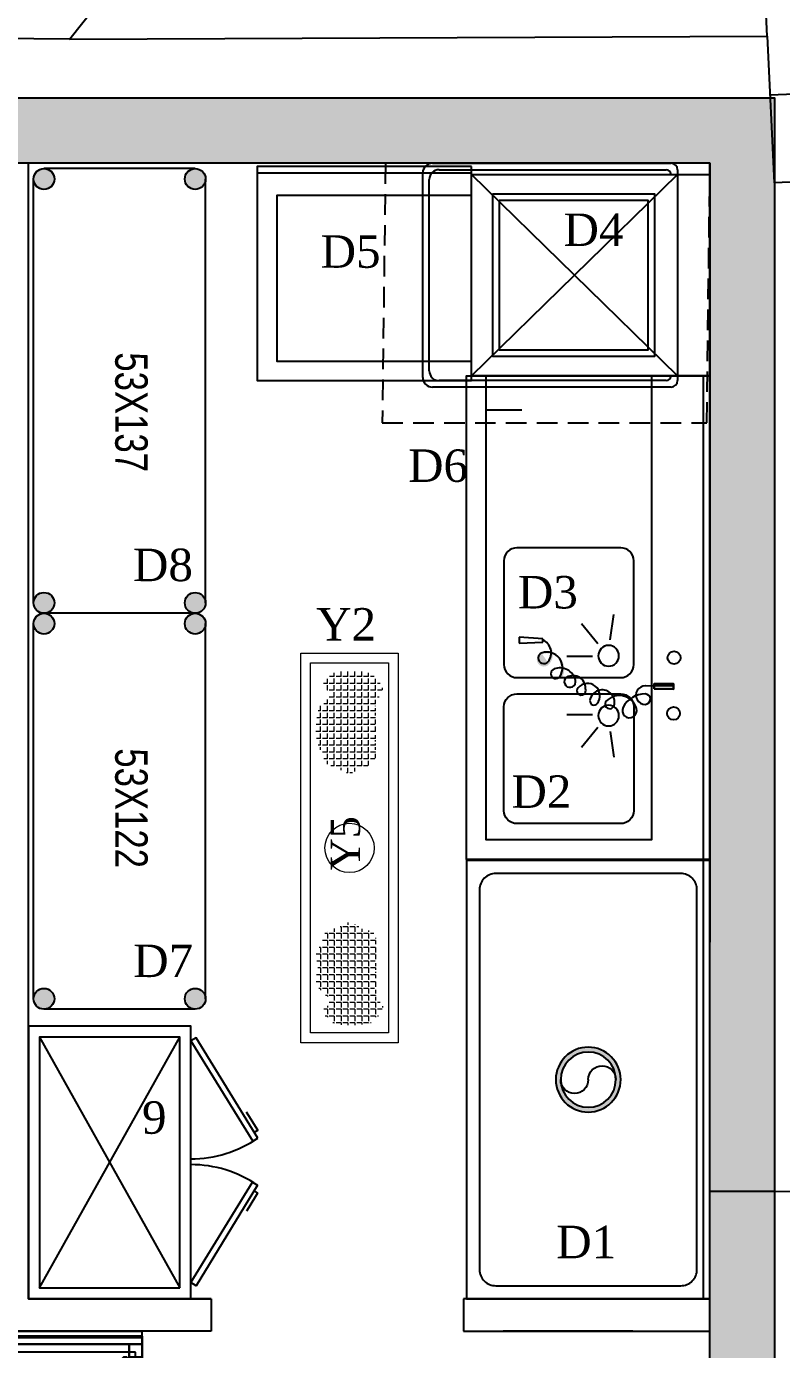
# Model space of a CAD drawing. Header units: millimetres. Extents: x 527230 to 534999, y 4569494 to 4575436.
# Drawn here: x 530650.5 to 530883.1, y 4572940.5 to 4573348.2 of the extents above; entities that cross this region are included whole.
import ezdxf
from ezdxf.lldxf.tags import DXFTag

# ---------------------------------------------------------------- set-up
doc = ezdxf.new("R2010")
doc.units = ezdxf.units.MM
doc.linetypes.add('HIDDEN', pattern=[9.525, 6.35, -3.175])
doc.layers.get('0').update_dxf_attribs({"lineweight": 0})
doc.layers.add('GRC-Ekipman', color=4, linetype='Continuous', lineweight=25)
doc.layers.add('GRC-yer ızgarası', color=40, linetype='Continuous', lineweight=15)
for name, color, linetype in [('HM-A-DuvarGazbeton', 132, 'Continuous'), ('HM-A-Merdiven', 55, 'Continuous'), ('HM-S-Betonarme', 3, 'Continuous'), ('HM-X-Pafta', 7, 'Continuous'), ('HM-X-TaramaBetonarme', 8, 'Continuous'), ('Kıtc-002 Çizgi', 7, 'Continuous'), ('Kıtc-006 Yazı 001', 1, 'Continuous'), ('Kıtc-040 Davlumbaz', 4, 'Continuous')]:
    doc.layers.add(name, color=color, linetype=linetype)
doc.styles.get("Standard").update_dxf_attribs({"font": 'times.ttf'})
doc.styles.add('style1', font='turkce.shx', dxfattribs={"height": 100})
tags = doc.linetypes.add('DASHED', pattern=[0.75, 0.5, -0.25]).pattern_tags.tags
tags[6:7] = [DXFTag(74, 4), DXFTag(75, 0), DXFTag(340, '0'), DXFTag(46, 1.0), DXFTag(50, 0.0), DXFTag(44, 0.0), DXFTag(45, 0.0)]
tags[4:5] = [DXFTag(74, 4), DXFTag(75, 0), DXFTag(340, '0'), DXFTag(46, 1.0), DXFTag(50, 0.0), DXFTag(44, 0.0), DXFTag(45, 0.0)]

# ---------------------------------------------------------------- blocks, each defined once
blk = doc.blocks.new('A$C7ED97EAE')
at = {"layer": 'Kıtc-002 Çizgi'}
for p, q in [((3.5, 88.5), (65.5, 88.5)), ((3.5, 15), (3.5, 88.5)), ((65.5, 88.5), (65.5, 15)), ((2, 78.5), (3.5, 78.5)), ((3.5, 78.5), (65.5, 78.5)), ((65.5, 78.5), (67, 78.5)), ((0, 3), (0, 76.5)), ((2, 5), (2, 75)), ((3.5, 76.5), (3.5, 76.5)), ((65.5, 76.5), (65.5, 76.5)), ((67, 75), (67, 5)), ((69, 76.5), (69, 3)), ((65.5, 15), (3.5, 15)), ((67, 15), (65.5, 15)), ((66, 0), (3, 0)), ((64, 2), (5, 2))]:
    blk.add_line(p, q, dxfattribs=at)
at = {"layer": 'Kıtc-002 Çizgi', "linetype": 'DASHED'}
for p, q in [((65.5, 78.5), (3.5, 15)), ((65.5, 15), (3.5, 78.5))]:
    blk.add_line(p, q, dxfattribs=at)
for points in [[(9.5, 21.5), (59.5, 21.5), (59.5, 71.5), (9.5, 71.5)], [(11.5, 23.5), (57.5, 23.5), (57.5, 69.5), (11.5, 69.5)]]:
    blk.add_lwpolyline(points, close=True, dxfattribs=at)
at = {"layer": 'Kıtc-002 Çizgi'}
for centre, radius, start, end in [((2, 76.5), 2, 90, 180), ((67, 76.5), 2, 0, 90), ((3.5, 75), 1.5, 90, 180), ((65.5, 75), 1.5, 0, 90), ((5, 5), 3, 180, 270), ((64, 5), 3, 270, 0), ((3, 3), 3, 180, 270), ((66, 3), 3, 270, 0)]:
    blk.add_arc(centre, radius, start, end, dxfattribs=at)
blk = doc.blocks.new('121214')
at = {"layer": 'Kıtc-002 Çizgi'}
for points in [[(525210, 4573198.48), (525276, 4573198.48), (525276, 4573196.48), (525210, 4573196.48)], [(525210, 4573198.48), (525276, 4573198.48), (525276, 4573132.48), (525210, 4573132.48)], [(525210, 4573189.48), (525270, 4573189.48), (525270, 4573138.48), (525210, 4573138.48)]]:
    blk.add_lwpolyline(points, close=True, dxfattribs=at)
blk = doc.blocks.new('A$C7BE05278')
at = {"layer": 'Kıtc-002 Çizgi'}
blk.add_hatch(color=256, dxfattribs=at).paths.add_polyline_path([(15.9, 41.65), (14.34, 41.67), (14.4, 47.58), (15.96, 47.57)], flags=0)
h = blk.add_hatch(color=256, dxfattribs=at)
h.paths.add_polyline_path([(4.65, 9.9, -0.025454), (4.81, 10.42, 0.278063), (0.77, 7.52), (1.23, 7.32, -0.265675)])
h.paths.add_polyline_path([(5.35, 10.43, 0.028094), (4.81, 10.42, 0.025454), (4.65, 9.9, -0.030609), (5.18, 9.93, -0.027259)])
h.paths.add_polyline_path([(5.35, 10.43, 0.027259), (5.18, 9.93, -0.171751), (7.9, 8.98), (7.9, 8.98), (5.22, 7.15, -0.147228), (5.18, 9.93, 0.030609), (4.65, 9.9, 0.138731), (4.75, 7, 1.347306), (8.21, 9.37, 0.162476)])
h.paths.add_polyline_path([(12.46, 12.66), (12.73, 13.08, 0.483116), (4.81, 10.42, -0.028094), (5.35, 10.43, -0.470681)])
for p, q in [((14.4, 47.58), (14.34, 41.67)), ((14.4, 47.58), (14.34, 41.67)), ((15.96, 47.57), (14.4, 47.58)), ((15.96, 47.57), (14.4, 47.58)), ((15.05, 47.56), (14.97, 38.92)), ((15.9, 41.65), (15.96, 47.57)), ((15.9, 41.65), (15.96, 47.57)), ((14.34, 41.67), (15.9, 41.65)), ((14.34, 41.67), (15.9, 41.65)), ((0.47, 7.33), (0, 0.02)), ((0.47, 7.33), (0, 0.02)), ((1.54, 7.31), (0.47, 7.33)), ((1.54, 7.31), (0.47, 7.33)), ((1.86, 0), (1.54, 7.31)), ((1.86, 0), (1.54, 7.31)), ((0, 0.02), (1.86, 0))]:
    blk.add_line(p, q, dxfattribs=at)
blk.add_lwpolyline([(15.9, 41.65), (14.34, 41.67), (14.4, 47.58), (15.96, 47.57)], close=True, dxfattribs=at)
for centre in [(6.31, 47.78), (23.47, 47.61)]:
    blk.add_circle(centre, 1.99, dxfattribs=at)
for centre, radius, start, end in [((17.83, 38.9), 2.86, 179.43, 359.43), ((19.09, 38.88), 1.6, 359.43, 179.43), ((25.13, 38.82), 7.64, 179.43, 242.0346), ((23.49, 30.88), 5.53, 105.7663, 225.7833), ((22.59, 34.05), 2.23, 242.0346, 105.7663), ((20, 25.62), 3.8, 74.9498, 261.6763), ((20.62, 27.93), 1.41, 225.7833, 74.9498), ((18.07, 21.08), 3.83, 52.4089, 229.1112), ((15.59, 16.68), 3.77, 86.0156, 220.6772), ((16.45, 19.21), 1.37, 229.1112, 116.3243), ((19.64, 23.11), 1.26, 261.6763, 52.4089), ((14.42, 12.56), 4.98, 103.1199, 200.7743), ((13.69, 15.69), 1.76, 236.8088, 103.1199), ((9.42, 8.58), 4.83, 57.0103, 197.5795), ((11.21, 11.34), 1.54, 200.7743, 57.0103), ((4.79, 5.59), 4.31, 51.245, 156.7533), ((6.43, 7.63), 1.7, 197.5795, 51.245)]:
    blk.add_arc(centre, radius, start, end, dxfattribs=at)
blk = doc.blocks.new('ER4')
at = {"layer": 'Kıtc-002 Çizgi'}
for p, q in [((527142.75, 4573164.22), (527141.63, 4573172.03)), ((527146.56, 4573162.99), (527151.56, 4573169.09)), ((527148.22, 4573159.08), (527156.11, 4573159.08)), ((527148.22, 4573141.05), (527156.11, 4573141.05)), ((527142.75, 4573135.91), (527141.63, 4573128.09)), ((527146.56, 4573137.14), (527151.56, 4573131.04))]:
    blk.add_line(p, q, dxfattribs=at)
for points in [[(527112.01, 4573245.56), (527112.01, 4573096.56), (527114.01, 4573096.56), (527114.01, 4573245.56)], [(527112.01, 4573245.56), (527112.01, 4573096.56), (527187.01, 4573096.56), (527187.01, 4573245.56)], [(527130.01, 4573245.56), (527130.01, 4573102.56), (527181.01, 4573102.56), (527181.01, 4573245.56)]]:
    blk.add_lwpolyline(points, close=True, dxfattribs=at)
for points in [[(527175.51, 4573188.56), (527175.51, 4573156.56, -0.414214), (527171.51, 4573152.56), (527139.51, 4573152.56, -0.414214), (527135.51, 4573156.56), (527135.51, 4573188.56, -0.414214), (527139.51, 4573192.56), (527171.51, 4573192.56, -0.414214)], [(527175.51, 4573111.56), (527175.51, 4573143.56, 0.414214), (527171.51, 4573147.56), (527139.51, 4573147.56, 0.414214), (527135.51, 4573143.56), (527135.51, 4573111.56, 0.414214), (527139.51, 4573107.56), (527171.51, 4573107.56, 0.414214)]]:
    blk.add_lwpolyline(points, format="xyb", close=True, dxfattribs=at)
for centre in [(527143.25, 4573159.28), (527143.25, 4573140.85)]:
    blk.add_circle(centre, 3.19, dxfattribs=at)
at = {"layer": 'Kıtc-002 Çizgi', "xscale": -1, "rotation": 90}
blk.add_blockref('A$C7BE05278', (527170.85, 4573165), dxfattribs=at)
blk = doc.blocks.new('135')
at = {"layer": 'Kıtc-002 Çizgi'}
h = blk.add_hatch(color=256, dxfattribs=at)
h.paths.add_polyline_path([(526565.44, 4572994.5), (526565.48, 4572993.68), (526565.44, 4572992.86), (526565.32, 4572992.05), (526565.13, 4572991.25), (526564.85, 4572990.47), (526564.51, 4572989.73), (526564.09, 4572989.02), (526563.61, 4572988.36), (526563.06, 4572987.74), (526562.46, 4572987.18), (526561.81, 4572986.68), (526561.11, 4572986.25), (526560.38, 4572985.89), (526559.61, 4572985.6), (526558.82, 4572985.38), (526558.01, 4572985.24), (526557.19, 4572985.18), (526556.37, 4572985.2), (526555.55, 4572985.3), (526554.75, 4572985.48), (526553.97, 4572985.73), (526553.21, 4572986.06), (526552.5, 4572986.46), (526551.82, 4572986.93), (526551.19, 4572987.46), (526550.62, 4572988.04), (526550.1, 4572988.68), (526549.65, 4572989.37), (526549.27, 4572990.1), (526548.96, 4572990.86), (526548.73, 4572991.65), (526548.57, 4572992.45), (526548.49, 4572993.27), (526548.49, 4572994.09), (526548.57, 4572994.91), (526548.73, 4572995.71), (526548.96, 4572996.5), (526549.27, 4572997.26), (526549.65, 4572997.99), (526550.1, 4572998.68), (526550.62, 4572999.32), (526551.19, 4572999.9), (526551.82, 4573000.43), (526552.5, 4573000.9), (526553.21, 4573001.3), (526553.97, 4573001.63), (526554.75, 4573001.88), (526555.55, 4573002.06), (526556.37, 4573002.16), (526557.19, 4573002.18), (526558.01, 4573002.12), (526558.82, 4573001.98), (526559.61, 4573001.76), (526560.38, 4573001.47), (526561.11, 4573001.11), (526561.81, 4573000.67), (526562.46, 4573000.18), (526563.06, 4572999.62), (526563.61, 4572999), (526564.09, 4572998.34), (526564.51, 4572997.63), (526564.85, 4572996.88), (526565.13, 4572996.11), (526565.32, 4572995.31)], flags=16)
h.paths.add_polyline_path([(526566.93, 4572994.64), (526566.98, 4572993.68), (526566.93, 4572992.71), (526566.79, 4572991.76), (526566.56, 4572990.82), (526566.24, 4572989.91), (526565.84, 4572989.03), (526565.35, 4572988.2), (526564.78, 4572987.42), (526564.14, 4572986.69), (526563.43, 4572986.04), (526562.66, 4572985.45), (526561.84, 4572984.94), (526560.97, 4572984.51), (526560.07, 4572984.17), (526559.14, 4572983.91), (526558.19, 4572983.75), (526557.22, 4572983.68), (526556.26, 4572983.71), (526555.3, 4572983.82), (526554.35, 4572984.03), (526553.44, 4572984.33), (526552.55, 4572984.72), (526551.7, 4572985.18), (526550.91, 4572985.73), (526550.17, 4572986.36), (526549.5, 4572987.05), (526548.89, 4572987.8), (526548.36, 4572988.61), (526547.91, 4572989.47), (526547.55, 4572990.36), (526547.27, 4572991.29), (526547.09, 4572992.23), (526546.99, 4572993.2), (526546.99, 4572994.16), (526547.09, 4572995.12), (526547.27, 4572996.07), (526547.55, 4572997), (526547.91, 4572997.89), (526548.36, 4572998.75), (526548.89, 4572999.56), (526549.5, 4573000.31), (526550.17, 4573001), (526550.91, 4573001.63), (526551.7, 4573002.17), (526552.55, 4573002.64), (526553.44, 4573003.03), (526554.35, 4573003.33), (526555.3, 4573003.54), (526556.26, 4573003.65), (526557.22, 4573003.68), (526558.19, 4573003.61), (526559.14, 4573003.44), (526560.07, 4573003.19), (526560.97, 4573002.85), (526561.84, 4573002.42), (526562.66, 4573001.91), (526563.43, 4573001.32), (526564.14, 4573000.66), (526564.78, 4572999.94), (526565.35, 4572999.16), (526565.84, 4572998.33), (526566.24, 4572997.45), (526566.56, 4572996.54), (526566.79, 4572995.6)])
at = {"layer": 'HM-X-Pafta'}
for p, q in [((526489.48, 4573031.18), (526489.48, 4573029.18)), ((526489.48, 4573029.18), (526624.48, 4573029.18))]:
    blk.add_line(p, q, dxfattribs=at)
at = {"layer": 'Kıtc-002 Çizgi'}
blk.add_lwpolyline([(526489.48, 4573031.18), (526624.48, 4573031.18), (526624.48, 4572956.18), (526489.48, 4572956.18)], close=True, dxfattribs=at)
blk.add_lwpolyline([(526498.48, 4573027.18), (526615.48, 4573027.18, -0.414214), (526620.48, 4573022.18), (526620.48, 4572965.18, -0.414214), (526615.48, 4572960.18), (526498.48, 4572960.18, -0.414214), (526493.48, 4572965.18), (526493.48, 4573022.18, -0.414214)], format="xyb", close=True, dxfattribs=at)
for radius in [10, 8.5]:
    blk.add_circle((526556.98, 4572993.68), radius, dxfattribs=at)
for centre, start, end in [((526556.98, 4572997.93), 270, 90), ((526556.98, 4572989.43), 90, 270)]:
    blk.add_arc(centre, 4.25, start, end, dxfattribs=at)
blk = doc.blocks.new('Y5 120-30')
at = {"layer": 'GRC-yer ızgarası', "ltscale": 44}
h = blk.add_hatch(dxfattribs=at)
h.set_pattern_fill('ANGLE', color=160, scale=7.7, style=0)
h.set_pattern_definition([(180, (3870, 4535.4), (0, 2.1175), [1.54, -0.5775]), (90, (3870, 4535.4), (2.1175, 1e-16), [1.54, -0.5775])])
h.paths.add_polyline_path([(6.03, -15.68, -0.520567), (6.03, -13.09, -0.520567), (6.03, -10.59, -0.520567), (7.81, -8.81, -0.520567), (9.59, -7.03, -0.520567), (11.45, -8.89, -0.520567), (14.2, -8.89, -0.520567), (15.98, -7.11, -0.520567), (17.76, -5.33, -0.520567), (20.35, -5.33, -0.520567), (22.94, -5.33, -0.520567), (25.53, -5.33, -0.520567), (28.12, -5.33, -0.520567), (29.9, -7.11, -0.520567), (32.49, -7.11, -0.520567), (34.26, -8.89, -0.520567), (34.63, -11.92, -0.520567), (36.45, -13.74, -0.520567), (36.45, -16.25, -0.520567), (34.6, -18.1, -0.520567), (34.6, -20.7, -0.520567), (32.65, -22.65, -0.520567), (30.06, -22.65, -0.520567), (27.47, -22.65, -0.520567), (24.88, -22.65, -0.520567), (22.13, -22.65, -0.520567), (19.54, -22.65, -0.520567), (16.63, -22.65, -0.520567), (14.06, -22.65, -0.520567), (12.26, -24.45, -0.520567), (9.63, -24.45, -0.520567), (7.85, -22.67, -0.520567), (6.03, -20.85, -0.520567), (6.03, -18.26, -0.520567)])
h = blk.add_hatch(dxfattribs=at)
h.set_pattern_fill('ANGLE', color=160, scale=7.7, style=0)
h.set_pattern_definition([(7e-15, (-3750, 4535.4), (0, 2.1175), [1.54, -0.5775]), (90, (-3750, 4535.4), (-2.1175, 1e-16), [1.54, -0.5775])])
h.paths.add_polyline_path([(113.97, -15.68, 0.520567), (113.97, -13.09, 0.520567), (113.97, -10.59, 0.520567), (112.19, -8.81, 0.520567), (110.41, -7.03, 0.520567), (108.55, -8.89, 0.520567), (105.8, -8.89, 0.520567), (104.02, -7.11, 0.520567), (102.24, -5.33, 0.520567), (99.65, -5.33, 0.520567), (97.06, -5.33, 0.520567), (94.47, -5.33, 0.520567), (91.88, -5.33, 0.520567), (90.1, -7.11, 0.520567), (87.51, -7.11, 0.520567), (85.74, -8.89, 0.520567), (85.37, -11.92, 0.520567), (83.55, -13.74, 0.520567), (83.55, -16.25, 0.520567), (85.4, -18.1, 0.520567), (85.4, -20.7, 0.520567), (87.35, -22.65, 0.520567), (89.94, -22.65, 0.520567), (92.53, -22.65, 0.520567), (95.12, -22.65, 0.520567), (97.87, -22.65, 0.520567), (100.46, -22.65, 0.520567), (103.37, -22.65, 0.520567), (105.94, -22.65, 0.520567), (107.74, -24.45, 0.520567), (110.37, -24.45, 0.520567), (112.15, -22.67, 0.520567), (113.97, -20.85, 0.520567), (113.97, -18.26, 0.520567)])
at = {"layer": 'GRC-yer ızgarası', "color": 13, "ltscale": 44}
blk.add_lwpolyline([(0, 0), (120, 0), (120, -30), (0, -30)], close=True, dxfattribs=at)
at = {"layer": 'GRC-yer ızgarası', "color": 4, "ltscale": 44}
blk.add_lwpolyline([(3, -3), (117, -3), (117, -27), (3, -27)], close=True, dxfattribs=at)
at = {"layer": 'GRC-yer ızgarası', "color": 1, "ltscale": 44}
blk.add_circle((60, -15), 7.6, dxfattribs=at)
at = {"layer": 'GRC-yer ızgarası', "ltscale": 44, "insert": (53.17, -9.23), "char_height": 9, "width": 19.2365, "attachment_point": 1}
blk.add_mtext('Y5', dxfattribs=at)
blk = doc.blocks.new('1454')
at = {"layer": 'Kıtc-040 Davlumbaz', "linetype": 'DASHED'}
for p, q in [((525322.24, 4573593.83), (525399.52, 4573550.55)), ((525399.52, 4573593.83), (525322.24, 4573550.55))]:
    blk.add_line(p, q, dxfattribs=at)
for points in [[(525318.88, 4573547.19), (525402.88, 4573547.19), (525402.88, 4573597.19), (525318.88, 4573597.19)], [(525322.24, 4573550.55), (525399.52, 4573550.55), (525399.52, 4573593.83), (525322.24, 4573593.83)], [(525353.85, 4573526.58), (525322.87, 4573545.57), (525323.87, 4573547.19), (525354.84, 4573528.19)], [(525368.38, 4573526.48), (525399.3, 4573545.58), (525398.3, 4573547.19), (525367.38, 4573528.09)]]:
    blk.add_lwpolyline(points, close=True, dxfattribs=at)
for points in [[(525352.08, 4573527.66), (525351.44, 4573526.62), (525346.99, 4573529.35), (525345.85, 4573530.05)], [(525370.15, 4573527.57), (525370.79, 4573526.53), (525375.23, 4573529.28), (525376.37, 4573529.98)]]:
    blk.add_lwpolyline(points, dxfattribs=at)
for centre, start, end in [((525323.87, 4573547.19), 325.4884, 0), ((525398.3, 4573547.19), 180, 214.6925)]:
    blk.add_arc(centre, 36.34, start, end, dxfattribs=at)
blk = doc.blocks.new('137X53X160 4 KATLI')
at = {"lineweight": -2}
h = blk.add_hatch(color=256, dxfattribs=at)
h.paths.add_polyline_path([(530494.75, 4573742.58, 1), (530501.15, 4573742.58, 1)])
h.paths.add_polyline_path([(530454.55, 4573742.58, 1), (530448.15, 4573742.58, 1)])
h = blk.add_hatch(color=256, dxfattribs=at)
h.paths.add_polyline_path([(530494.75, 4573611.98, 1), (530501.15, 4573611.98, 1)])
h.paths.add_polyline_path([(530448.15, 4573611.98, 1), (530454.55, 4573611.98, 1)])
for p, q in [((530448.15, 4573611.98), (530448.15, 4573742.58)), ((530497.94, 4573745.78), (530451.35, 4573745.78)), ((530501.15, 4573611.98), (530501.15, 4573742.58)), ((530497.94, 4573608.78), (530451.35, 4573608.78))]:
    blk.add_line(p, q)
for centre in [(530451.35, 4573742.58), (530497.95, 4573742.58), (530451.35, 4573611.98), (530497.95, 4573611.98)]:
    blk.add_circle(centre, 3.2)
at = {"style": 'style1', "width": 0.8}
blk.add_text('53X137', height=10, rotation=270, dxfattribs=at).set_placement((530473.3, 4573689.18))
blk = doc.blocks.new('122X53X160 4 KATLI')
at = {"lineweight": -2}
h = blk.add_hatch(color=256, dxfattribs=at)
h.paths.add_polyline_path([(530497.31, 4573561.88, 1), (530503.71, 4573561.88, 1)])
h.paths.add_polyline_path([(530457.11, 4573561.88, 1), (530450.71, 4573561.88, 1)])
h = blk.add_hatch(color=256, dxfattribs=at)
h.paths.add_polyline_path([(530497.31, 4573446.28, 1), (530503.71, 4573446.28, 1)])
h.paths.add_polyline_path([(530450.71, 4573446.28, 1), (530457.11, 4573446.28, 1)])
for p, q in [((530500.51, 4573565.08), (530453.91, 4573565.08)), ((530450.71, 4573446.28), (530450.71, 4573561.88)), ((530503.71, 4573446.28), (530503.71, 4573561.88)), ((530500.51, 4573443.08), (530453.91, 4573443.08))]:
    blk.add_line(p, q)
for centre in [(530453.91, 4573561.88), (530500.51, 4573561.88), (530453.91, 4573446.28), (530500.51, 4573446.28)]:
    blk.add_circle(centre, 3.2)
at = {"style": 'style1', "width": 0.8}
blk.add_text('53X122', height=10, rotation=270, dxfattribs=at).set_placement((530475.86, 4573523.47))
blk = doc.blocks.new('el yıkama')
for p, q in [((45, 0), (0, 0)), ((0, 0), (0, -45)), ((0, -45, 81), (0, 0, 81)), ((45, -45), (45, 0)), ((45, -45, 81), (45, 0, 81)), ((0, -1.5, 85), (0, -45, 85)), ((0, -2), (45, -2)), ((45, -1.5, 85), (45, -45, 85)), ((2, -6.5, 83), (2, -43, 83)), ((43, -6.5, 83), (2, -6.5, 83)), ((2, -6.5), (2, -43)), ((43, -6.5), (2, -6.5)), ((43, -43, 83), (43, -6.5, 83)), ((43, -43), (43, -6.5)), ((2, -43, 83), (43, -43, 83)), ((2, -43), (43, -43)), ((0, -45), (45, -45)), ((0, -45, 85), (0, -45, 81)), ((0, -45, 81), (45, -45, 81)), ((45, -45, 85), (45, -45, 81))]:
    blk.add_line(p, q)
at = {"color": 251}
for p, q in [((39.56, -8.26), (23.39, -24.43)), ((24.66, -25.7), (40.83, -9.53)), ((40.31, -8.26), (39.56, -8.26)), ((40.83, -8.78), (40.31, -8.26)), ((40.83, -9.53), (40.83, -8.78)), ((5, -17.9, 60), (5.67, -15.4, 60)), ((5, -17.9), (5.67, -15.4)), ((5.67, -15.4, 60), (7.5, -13.57, 60)), ((5.67, -15.4), (7.5, -13.57)), ((7.5, -13.57, 60), (10, -12.9, 60)), ((7.5, -13.57), (10, -12.9)), ((10, -12.9, 60), (35, -12.9, 60)), ((10, -12.9), (35, -12.9)), ((35, -12.9, 60), (37.5, -13.57, 60)), ((35, -12.9), (37.5, -13.57)), ((37.5, -13.57, 60), (39.33, -15.4, 60)), ((37.5, -13.57), (39.33, -15.4)), ((39.33, -15.4, 60), (40, -17.9, 60)), ((39.33, -15.4), (40, -17.9)), ((5, -32.9, 60), (5, -17.9, 60)), ((5, -32.9), (5, -17.9)), ((40, -17.9, 60), (40, -32.9, 60)), ((40, -17.9), (40, -32.9)), ((23.39, -24.43), (23.39, -25.17)), ((23.39, -25.17), (23.92, -25.7)), ((23.92, -25.7), (24.66, -25.7)), ((5.67, -35.4, 60), (5, -32.9, 60)), ((5.67, -35.4), (5, -32.9)), ((7.5, -37.23, 60), (5.67, -35.4, 60)), ((7.5, -37.23), (5.67, -35.4)), ((39.33, -35.4, 60), (37.5, -37.23, 60)), ((39.33, -35.4), (37.5, -37.23)), ((40, -32.9, 60), (39.33, -35.4, 60)), ((40, -32.9), (39.33, -35.4)), ((10, -37.9, 60), (7.5, -37.23, 60)), ((10, -37.9), (7.5, -37.23)), ((35, -37.9, 60), (10, -37.9, 60)), ((35, -37.9), (10, -37.9)), ((37.5, -37.23, 60), (35, -37.9, 60)), ((37.5, -37.23), (35, -37.9))]:
    blk.add_line(p, q, dxfattribs=at)
at = {"color": 251, "extrusion": (-0.612372, -0.612372, 0.5)}
for p, q in [((38.58, -9.24, 92.87), (38.32, -9.5, 92.22)), ((38.32, -9.5, 92.22), (38.5, -10.06, 91.77)), ((38.5, -10.06, 91.77), (39.03, -10.59, 91.77)), ((39.14, -9.42, 93.33), (38.58, -9.24, 92.87)), ((39.03, -10.59, 91.77), (39.59, -10.77, 92.22)), ((39.67, -9.95, 93.33), (39.14, -9.42, 93.33)), ((39.59, -10.77, 92.22), (39.85, -10.51, 92.87)), ((39.85, -10.51, 92.87), (39.67, -9.95, 93.33))]:
    blk.add_line(p, q, dxfattribs=at)
at = {"color": 251}
blk.add_circle((30, -22.5), 2.5, dxfattribs=at)
for points in [[(0, -1.5, 90), (45, -1.5, 90), (45, 0, 90), (0, 0, 90)], [(45, 0, 90), (0, 0, 90), (0, 0, 81), (45, 0, 81)], [(0, -1.5, 85), (45, -1.5, 85), (45, -1.5, 90), (0, -1.5, 90)], [(41, -4, 81), (41, -4, 45), (4, -4, 45), (4, -4, 81)], [(0, -37, 45), (0, -37, 81), (0, -8, 81), (0, -8, 45)], [(45, -37, 45), (45, -8, 45), (45, -8, 81), (45, -37, 81)], [(4, -41, 63), (41, -41, 63), (41, -41, 81), (4, -41, 81)], [(4, -41, 45), (41, -41, 45), (41, -41, 62.9), (4, -41, 62.9)]]:
    blk.add_3dface(points)
for points in [[(0, -8, 81), (0, -8, 45), (0, -4, 45), (0, -4, 81)], [(0, -8, 45), (0, -8, 45), (0, -8, 45), (0, -4, 45)], [(0, -4, 81), (0, -4, 45), (4, -4, 45), (4, -4, 81)], [(0, -4, 45), (0, -8, 45), (4, -8, 45), (4, -4, 45)], [(4, -4, 81), (4, -4, 81), (0, -4, 81)], [(4, -4, 81), (4, -8, 81), (0, -8, 81), (0, -4, 81)], [(4, -4, 81), (4, -4, 45), (4, -4, 81)], [(4, -4, 45), (4, -8, 45), (4, -8, 81), (4, -4, 81)], [(41, -8, 81), (41, -8, 45), (41, -4, 45), (41, -4, 81)], [(41, -8, 45), (41, -8, 45), (41, -8, 45), (41, -4, 45)], [(41, -4, 81), (41, -4, 45), (45, -4, 45), (45, -4, 81)], [(41, -4, 45), (41, -8, 45), (45, -8, 45), (45, -4, 45)], [(45, -4, 81), (45, -4, 81), (41, -4, 81)], [(45, -4, 81), (45, -8, 81), (41, -8, 81), (41, -4, 81)], [(45, -4, 81), (45, -4, 45), (45, -4, 81)], [(45, -4, 45), (45, -8, 45), (45, -8, 81), (45, -4, 81)], [(4, -8, 81), (4, -8, 45), (0, -8, 45), (0, -8, 81)], [(4, -8, 45), (4, -8, 45), (0, -8, 45)], [(39.29, -7.99, 85), (38.53, -8.75, 85), (38.81, -8.99, 88.99), (39.57, -8.23, 88.99)], [(40.33, -8.02, 85.09), (39.29, -7.99, 85), (39.57, -8.23, 88.99), (40.27, -8.25, 88.99)], [(41.09, -8.78, 85.09), (40.33, -8.02, 85.09), (40.27, -8.25, 88.99), (40.84, -8.82, 88.99)], [(45, -8, 81), (45, -8, 45), (41, -8, 45), (41, -8, 81)], [(45, -8, 45), (45, -8, 45), (41, -8, 45)], [(38.84, -8.98, 91.48), (38.32, -9.5, 92.22), (38.58, -9.24, 92.87), (39.3, -8.52, 91.86)], [(38.89, -9.67, 91.22), (38.5, -10.06, 91.77), (38.32, -9.5, 92.22), (38.84, -8.98, 91.48)], [(39.42, -10.2, 91.22), (39.03, -10.59, 91.77), (38.5, -10.06, 91.77), (38.89, -9.67, 91.22)], [(38.53, -8.75, 85), (38.54, -9.82, 85), (38.91, -9.45, 88.99), (38.81, -8.99, 88.99)], [(38.54, -9.82, 85), (39.3, -10.58, 85), (39.67, -10.21, 88.99), (38.91, -9.45, 88.99)], [(39.3, -8.52, 91.86), (39.99, -8.57, 92.12), (39.14, -9.42, 93.33), (38.58, -9.24, 92.87)], [(39.03, -8.78, 90.47), (38.84, -8.98, 91.48), (39.3, -8.52, 91.86), (39.56, -8.26, 90.47)], [(39.03, -9.53, 90.47), (38.89, -9.67, 91.22), (38.84, -8.98, 91.48), (39.03, -8.78, 90.47)], [(39.56, -10.06, 90.47), (39.42, -10.2, 91.22), (38.89, -9.67, 91.22), (39.03, -9.53, 90.47)], [(39.55, -8.27, 85.34), (39.02, -8.8, 85.34), (39.03, -8.78, 90.47), (39.56, -8.26, 90.47)], [(39.02, -8.8, 85.34), (39.03, -9.54, 85.01), (39.03, -9.53, 90.47), (39.03, -8.78, 90.47)], [(39.03, -9.54, 85.01), (39.55, -10.06, 85.01), (39.56, -10.06, 90.47), (39.03, -9.53, 90.47)], [(39.42, -10.2, 91.22), (40.11, -10.25, 91.48), (39.59, -10.77, 92.22), (39.03, -10.59, 91.77)], [(39.99, -8.57, 92.12), (40.52, -9.1, 92.12), (39.67, -9.95, 93.33), (39.14, -9.42, 93.33)], [(39.56, -8.26, 90.47), (40.31, -8.26, 90.47), (39.99, -8.57, 92.12), (39.3, -8.52, 91.86)], [(39.3, -10.58, 85), (40.37, -10.59, 85), (40.09, -10.27, 89), (39.67, -10.21, 88.99)], [(39.56, -10.06, 90.47), (40.31, -10.06, 90.47), (40.11, -10.25, 91.48), (39.42, -10.2, 91.22)], [(40.27, -8.29, 85.07), (39.55, -8.27, 85.34), (39.56, -8.26, 90.47), (40.31, -8.26, 90.47)], [(39.55, -10.06, 85.01), (40.29, -10.07, 85.34), (40.31, -10.06, 90.47), (39.56, -10.06, 90.47)], [(40.11, -10.25, 91.48), (40.57, -9.79, 91.86), (39.85, -10.51, 92.87), (39.59, -10.77, 92.22)], [(40.52, -9.1, 92.12), (40.57, -9.79, 91.86), (39.85, -10.51, 92.87), (39.67, -9.95, 93.33)], [(40.31, -8.26, 90.47), (40.83, -8.78, 90.47), (40.52, -9.1, 92.12), (39.99, -8.57, 92.12)], [(40.37, -10.59, 85), (41.12, -9.83, 85), (40.85, -9.51, 89), (40.09, -10.27, 89)], [(40.31, -10.06, 90.47), (40.83, -9.53, 90.47), (40.57, -9.79, 91.86), (40.11, -10.25, 91.48)], [(40.8, -8.82, 85.07), (40.27, -8.29, 85.07), (40.31, -8.26, 90.47), (40.83, -8.78, 90.47)], [(40.29, -10.07, 85.34), (40.82, -9.54, 85.34), (40.83, -9.53, 90.47), (40.31, -10.06, 90.47)], [(40.83, -8.78, 90.47), (40.83, -9.53, 90.47), (40.57, -9.79, 91.86), (40.52, -9.1, 92.12)], [(40.82, -9.54, 85.34), (40.8, -8.82, 85.07), (40.83, -8.78, 90.47), (40.83, -9.53, 90.47)], [(41.12, -9.83, 85), (41.09, -8.78, 85.09), (40.84, -8.82, 88.99), (40.85, -9.51, 89)], [(23.81, -23.63, 94.84), (23.12, -24.31, 94.84), (23.12, -24.31, 95.98), (23.81, -23.63, 95.98)], [(23.92, -23.9, 96.55), (23.81, -23.63, 95.98), (23.12, -24.31, 95.98), (23.39, -24.43, 96.55)], [(23.81, -23.63, 94.84), (23.92, -23.9, 94.4), (23.39, -24.43, 94.4), (23.12, -24.31, 94.84)], [(23.12, -24.31, 94.84), (23.12, -25.28, 94.84), (23.12, -25.28, 95.98), (23.12, -24.31, 95.98)], [(23.39, -24.43, 96.55), (23.12, -24.31, 95.98), (23.12, -25.28, 95.98), (23.39, -25.17, 96.55)], [(23.12, -24.31, 94.84), (23.39, -24.43, 94.4), (23.39, -25.17, 94.4), (23.12, -25.28, 94.84)], [(23.92, -23.9, 100.47), (23.39, -24.43, 100.47), (23.65, -24.16, 101.86), (24.11, -23.71, 101.48)], [(23.92, -23.9, 96.55), (23.39, -24.43, 96.55), (23.39, -24.43, 100.47), (23.92, -23.9, 100.47)], [(23.39, -25.17, 100.47), (23.39, -24.43, 100.47), (23.65, -24.16, 101.86), (23.7, -24.86, 102.12)], [(23.39, -24.43, 96.55), (23.39, -25.17, 96.55), (23.39, -25.17, 100.47), (23.39, -24.43, 100.47)], [(24.11, -23.71, 101.48), (23.65, -24.16, 101.86), (24.37, -23.45, 102.87), (24.64, -23.18, 102.22)], [(23.7, -24.86, 102.12), (23.65, -24.16, 101.86), (24.37, -23.45, 102.87), (24.56, -24.01, 103.33)], [(24.23, -25.39, 102.12), (23.7, -24.86, 102.12), (24.56, -24.01, 103.33), (25.09, -24.53, 103.33)], [(24.78, -23.63, 94.84), (23.81, -23.63, 94.84), (23.81, -23.63, 95.98), (24.78, -23.63, 95.98)], [(24.66, -23.9, 96.55), (24.78, -23.63, 95.98), (23.81, -23.63, 95.98), (23.92, -23.9, 96.55)], [(24.78, -23.63, 94.84), (24.66, -23.9, 94.4), (23.92, -23.9, 94.4), (23.81, -23.63, 94.84)], [(24.66, -23.9, 100.47), (23.92, -23.9, 100.47), (24.11, -23.71, 101.48), (24.81, -23.76, 101.22)], [(24.66, -23.9, 96.55), (23.92, -23.9, 96.55), (23.92, -23.9, 100.47), (24.66, -23.9, 100.47)], [(24.81, -23.76, 101.22), (24.11, -23.71, 101.48), (24.64, -23.18, 102.22), (25.2, -23.37, 101.77)], [(24.64, -23.18, 102.22), (24.37, -23.45, 102.87), (25.35, -22.47, 103.24), (25.35, -22.47, 102.5)], [(24.56, -24.01, 103.33), (24.37, -23.45, 102.87), (25.35, -22.47, 103.24), (25.73, -22.84, 103.77)], [(25.09, -24.53, 103.33), (24.56, -24.01, 103.33), (25.73, -22.84, 103.77), (26.25, -23.37, 103.77)], [(25.2, -23.37, 101.77), (24.64, -23.18, 102.22), (25.35, -22.47, 102.5), (25.73, -22.84, 101.97)], [(25.19, -24.43, 96.55), (25.46, -24.31, 95.98), (24.78, -23.63, 95.98), (24.66, -23.9, 96.55)], [(25.46, -24.31, 94.84), (25.19, -24.43, 94.4), (24.66, -23.9, 94.4), (24.78, -23.63, 94.84)], [(24.66, -23.9, 100.47), (24.81, -23.76, 101.22), (25.33, -24.28, 101.22), (25.19, -24.43, 100.47)], [(25.19, -24.43, 96.55), (24.66, -23.9, 96.55), (24.66, -23.9, 100.47), (25.19, -24.43, 100.47)], [(25.46, -24.31, 94.84), (24.78, -23.63, 94.84), (24.78, -23.63, 95.98), (25.46, -24.31, 95.98)], [(24.81, -23.76, 101.22), (25.2, -23.37, 101.77), (25.72, -23.9, 101.77), (25.33, -24.28, 101.22)], [(25.38, -24.98, 101.48), (25.91, -24.46, 102.22), (25.65, -24.72, 102.87), (24.93, -25.44, 101.86)], [(25.65, -24.72, 102.87), (25.09, -24.53, 103.33), (26.25, -23.37, 103.77), (26.63, -23.74, 103.24)], [(25.19, -24.43, 100.47), (25.33, -24.28, 101.22), (25.38, -24.98, 101.48), (25.19, -25.17, 100.47)], [(25.19, -25.17, 96.55), (25.46, -25.28, 95.98), (25.46, -24.31, 95.98), (25.19, -24.43, 96.55)], [(25.46, -25.28, 94.84), (25.19, -25.17, 94.4), (25.19, -24.43, 94.4), (25.46, -24.31, 94.84)], [(25.19, -25.17, 96.55), (25.19, -24.43, 96.55), (25.19, -24.43, 100.47), (25.19, -25.17, 100.47)], [(25.2, -23.37, 101.77), (25.73, -22.84, 101.97), (26.25, -23.37, 101.97), (25.72, -23.9, 101.77)], [(25.33, -24.28, 101.22), (25.72, -23.9, 101.77), (25.91, -24.46, 102.22), (25.38, -24.98, 101.48)], [(25.73, -22.84, 103.77), (25.35, -22.47, 103.24), (26.33, -21.49, 102.87), (26.89, -21.67, 103.33)], [(25.35, -22.47, 102.5), (25.35, -22.47, 103.24), (26.33, -21.49, 102.87), (26.07, -21.75, 102.22)], [(25.73, -22.84, 101.97), (25.35, -22.47, 102.5), (26.07, -21.75, 102.22), (26.26, -22.31, 101.77)], [(25.46, -25.28, 94.84), (25.46, -24.31, 94.84), (25.46, -24.31, 95.98), (25.46, -25.28, 95.98)], [(25.91, -24.46, 102.22), (26.63, -23.74, 102.5), (26.63, -23.74, 103.24), (25.65, -24.72, 102.87)], [(25.72, -23.9, 101.77), (26.25, -23.37, 101.97), (26.63, -23.74, 102.5), (25.91, -24.46, 102.22)], [(26.25, -23.37, 103.77), (25.73, -22.84, 103.77), (26.89, -21.67, 103.33), (27.42, -22.2, 103.33)], [(25.73, -22.84, 101.97), (26.26, -22.31, 101.77), (26.78, -22.84, 101.77), (26.25, -23.37, 101.97)], [(26.63, -23.74, 103.24), (26.25, -23.37, 103.77), (27.42, -22.2, 103.33), (27.61, -22.76, 102.87)], [(26.25, -23.37, 101.97), (26.78, -22.84, 101.77), (27.34, -23.02, 102.22), (26.63, -23.74, 102.5)], [(26.63, -23.74, 102.5), (27.34, -23.02, 102.22), (27.61, -22.76, 102.87), (26.63, -23.74, 103.24)], [(23.39, -25.17, 96.55), (23.12, -25.28, 95.98), (23.81, -25.97, 95.98), (23.92, -25.7, 96.55)], [(23.12, -25.28, 94.84), (23.39, -25.17, 94.4), (23.92, -25.7, 94.4), (23.81, -25.97, 94.84)], [(23.12, -25.28, 94.84), (23.81, -25.97, 94.84), (23.81, -25.97, 95.98), (23.12, -25.28, 95.98)], [(23.92, -25.7, 100.47), (23.39, -25.17, 100.47), (23.7, -24.86, 102.12), (24.23, -25.39, 102.12)], [(23.39, -25.17, 96.55), (23.92, -25.7, 96.55), (23.92, -25.7, 100.47), (23.39, -25.17, 100.47)], [(23.92, -25.7, 96.55), (23.81, -25.97, 95.98), (24.78, -25.97, 95.98), (24.66, -25.7, 96.55)], [(23.81, -25.97, 94.84), (23.92, -25.7, 94.4), (24.66, -25.7, 94.4), (24.78, -25.97, 94.84)], [(23.81, -25.97, 94.84), (24.78, -25.97, 94.84), (24.78, -25.97, 95.98), (23.81, -25.97, 95.98)], [(24.66, -25.7, 100.47), (23.92, -25.7, 100.47), (24.23, -25.39, 102.12), (24.93, -25.44, 101.86)], [(23.92, -25.7, 96.55), (24.66, -25.7, 96.55), (24.66, -25.7, 100.47), (23.92, -25.7, 100.47)], [(24.93, -25.44, 101.86), (24.23, -25.39, 102.12), (25.09, -24.53, 103.33), (25.65, -24.72, 102.87)], [(25.19, -25.17, 100.47), (25.38, -24.98, 101.48), (24.93, -25.44, 101.86), (24.66, -25.7, 100.47)], [(24.66, -25.7, 96.55), (25.19, -25.17, 96.55), (25.19, -25.17, 100.47), (24.66, -25.7, 100.47)], [(24.66, -25.7, 96.55), (24.78, -25.97, 95.98), (25.46, -25.28, 95.98), (25.19, -25.17, 96.55)], [(24.78, -25.97, 94.84), (24.66, -25.7, 94.4), (25.19, -25.17, 94.4), (25.46, -25.28, 94.84)], [(24.78, -25.97, 94.84), (25.46, -25.28, 94.84), (25.46, -25.28, 95.98), (24.78, -25.97, 95.98)], [(0, -41, 81), (0, -41, 45), (0, -37, 45), (0, -37, 81)], [(0, -41, 45), (0, -41, 45), (0, -41, 45), (0, -37, 45)], [(0, -37, 81), (0, -37, 45), (4, -37, 45), (4, -37, 81)], [(0, -37, 45), (0, -41, 45), (4, -41, 45), (4, -37, 45)], [(4, -37, 81), (4, -37, 81), (0, -37, 81)], [(4, -37, 81), (4, -41, 81), (0, -41, 81), (0, -37, 81)], [(4, -37, 81), (4, -37, 45), (4, -37, 81)], [(4, -37, 45), (4, -41, 45), (4, -41, 81), (4, -37, 81)], [(41, -41, 81), (41, -41, 45), (41, -37, 45), (41, -37, 81)], [(41, -41, 45), (41, -41, 45), (41, -41, 45), (41, -37, 45)], [(41, -37, 81), (41, -37, 45), (45, -37, 45), (45, -37, 81)], [(41, -37, 45), (41, -41, 45), (45, -41, 45), (45, -37, 45)], [(45, -37, 81), (45, -37, 81), (41, -37, 81)], [(45, -37, 81), (45, -41, 81), (41, -41, 81), (41, -37, 81)], [(45, -37, 81), (45, -37, 45), (45, -37, 81)], [(45, -37, 45), (45, -41, 45), (45, -41, 81), (45, -37, 81)], [(4, -41, 81), (4, -41, 45), (0, -41, 45), (0, -41, 81)], [(4, -41, 45), (4, -41, 45), (0, -41, 45)], [(45, -41, 81), (45, -41, 45), (41, -41, 45), (41, -41, 81)], [(45, -41, 45), (45, -41, 45), (41, -41, 45)]]:
    blk.add_3dface(points, dxfattribs=at)

msp = doc.modelspace()

# ---------------------------------------------------------------- hatches: boundary and pattern name
at = {"layer": 'HM-X-TaramaBetonarme'}
h = msp.add_hatch(dxfattribs=at)
h.set_pattern_fill('ANSI33', color=256, style=0)
h.set_pattern_definition([(45.00000023, (4595.1683, -986.578), (-4.490128078, 4.490128043), []), (45.00000023, (4599.6585, -986.578), (-4.490128078, 4.490128043), [3.175, -1.5875])])
h.paths.add_polyline_path([(529926.1, 4572726.13), (529926.1, 4572746.13), (529551.09, 4572746.06), (529551.09, 4573306.06), (530861.09, 4573306.06), (530861.09, 4572931.06), (530881.09, 4572931.06), (530881.09, 4573326.06), (529531.09, 4573326.06), (529531.09, 4572726.06)])
h = msp.add_hatch(dxfattribs=at)
h.set_pattern_fill('ANSI33', color=256, angle=2e-07, style=0)
h.paths.add_polyline_path([(530197.85, 4572746.06), (530131.1, 4572746.06), (530061.1, 4572746.06), (530061.1, 4572876.57), (530061.1, 4572946.57), (530061.1, 4573306.06), (530046.1, 4573306.06), (530046.1, 4572726.06), (530197.85, 4572726.06)])
edge = h.paths.add_edge_path()
edge.add_arc((530780.94, 4572737.67), 1.25, -86.593, 93.407, ccw=False)
edge.add_line((530781.01, 4572736.42), (530781.03, 4572736.06))
edge.add_line((530781.03, 4572736.06), (530871.08, 4572736.06))
edge.add_line((530871.08, 4572736.06), (530871.15, 4572831.06))
edge.add_line((530871.15, 4572831.06), (530861.09, 4572831.06))
edge.add_line((530861.09, 4572831.06), (530861.09, 4572746.06))
edge.add_line((530861.09, 4572746.06), (530759.69, 4572746.06))
edge.add_line((530759.69, 4572746.06), (530658.29, 4572746.06))
edge.add_line((530658.29, 4572746.06), (530531.33, 4572746.06))
edge.add_line((530531.33, 4572746.06), (530531.33, 4572726.06))
edge.add_line((530531.33, 4572726.06), (530781.63, 4572726.06))
edge.add_line((530781.63, 4572726.06), (530781.01, 4572736.42))
edge.add_arc((530780.94, 4572737.67), 1.25, 93.407, 273.407, ccw=False)
h.paths.add_polyline_path([(530881.09, 4572831.06), (530871.15, 4572831.06), (530871.08, 4572736.06), (530781.03, 4572736.06), (530781.63, 4572726.06), (530881.09, 4572726.06)])

# ---------------------------------------------------------------- linework, layer by layer
at = {"lineweight": 0}
msp.add_point((530663.84, 4573344.23), dxfattribs=at)
at = {"layer": 'GRC-Ekipman', "linetype": 'HIDDEN'}
msp.add_lwpolyline([(530760.11, 4573226.04), (530860.11, 4573226.04), (530861.09, 4573306.06), (530761.09, 4573306.06)], close=True, dxfattribs=at)
at = {"layer": 'HM-A-DuvarGazbeton'}
msp.add_line((530881.09, 4572989.18), (530861.09, 4572989.18), dxfattribs=at)
for points in [[(530881.09, 4572931.06), (530881.09, 4573326.06), (529531.09, 4573326.06), (529531.09, 4572726.06), (529926.1, 4572726.06)], [(530861.09, 4572931.06), (530861.09, 4573306.06), (529551.09, 4573306.06), (529551.09, 4572746.06), (529926.1, 4572746.06)]]:
    msp.add_lwpolyline(points, dxfattribs=at)
at = {"layer": 'HM-A-Merdiven'}
for points in [[(530878.75, 4573345.17), (530880.86, 4573300.05)], [(530975.2, 4573330.88), (530879.6, 4573327.02)], [(530923.09, 4573301.75), (530880.86, 4573300.05)], [(531101.8, 4572987.85), (530881.09, 4572989.18)]]:
    msp.add_lwpolyline(points, dxfattribs=at)
at = {"layer": 'HM-S-Betonarme'}
for points in [[(532114.06, 4574934.79), (532089.95, 4574870.94), (532043.66, 4574760.7), (531998.95, 4574674.3), (531951.71, 4574639.49), (531884.2, 4574624.56), (531768.01, 4574610.26), (530977.88, 4574575.43), (530904.14, 4574572.88), (530771.49, 4574568.36), (530655.58, 4574562.83), (530632.23, 4574565.82), (530634.23, 4574495.53), (530715.17, 4573408.87), (530663.84, 4573344.23), (529436.83, 4573355.7), (529406.99, 4570667.97), (531211.48, 4570670.43), (531425.98, 4570672.12), (531542.99, 4570704.09), (531625.19, 4570754.57), (531681.34, 4570828.54), (531712.24, 4570919.31), (531723.47, 4570990.81)], [(530663.84, 4573344.23), (530878.75, 4573345.17), (530868.43, 4573565.94)]]:
    msp.add_lwpolyline(points, dxfattribs=at)
at = {"layer": 'HM-X-Pafta'}
for p, q in [((530651.1, 4572956.18), (530651.1, 4573306.06)), ((530861.09, 4573306.06), (530861.09, 4573066.06)), ((530792.09, 4573230.06), (530803.14, 4573230.06)), ((530651.1, 4572956.18), (530707.36, 4572956.18)), ((530701.09, 4572956.18), (530651.1, 4572956.18)), ((530707.36, 4572956.18), (530651.1, 4572956.18)), ((530707.36, 4572956.18), (530707.36, 4572946.18)), ((530861.09, 4572956.18), (530785.09, 4572956.18)), ((530785.09, 4572956.18), (530785.09, 4572946.18)), ((530861.09, 4572956.18), (530797.36, 4572956.18)), ((530707.36, 4572946.18), (530641.1, 4572946.18)), ((530785.09, 4572946.18), (530861.09, 4572946.18)), ((530837.36, 4572946.18), (530797.36, 4572946.18))]:
    msp.add_line(p, q, dxfattribs=at)

# ---------------------------------------------------------------- block references
at = {"layer": 'GRC-Ekipman'}
msp.add_blockref('el yıkama', (530641.1, 4572946.18), dxfattribs=at)
at = {"layer": 'GRC-yer ızgarası', "linetype": 'Continuous', "rotation": 90}
msp.add_blockref('Y5 120-30', (530735.02, 4573035.06), dxfattribs=at)
at = {"layer": 'HM-X-Pafta'}
for name, p in [('137X53X160 4 KATLI', (204.52, -441.39)), ('122X53X160 4 KATLI', (201.95, -397.69))]:
    msp.add_blockref(name, p, dxfattribs=at)
at = {"layer": 'HM-X-Pafta', "xscale": -1}
for name, p in [('121214', (1055997.59, 106.58)), ('ER4', (1057973.1, -5))]:
    msp.add_blockref(name, p, dxfattribs=at)
at = {"layer": 'HM-X-Pafta', "xscale": -1, "rotation": 270}
msp.add_blockref('135', (-4042170.09, 4046466.7), dxfattribs=at)
at = {"layer": 'HM-X-Pafta', "rotation": 90}
msp.add_blockref('1454', (5104248.29, 4047637.3), dxfattribs=at)
at = {"layer": 'Kıtc-002 Çizgi', "rotation": 270}
msp.add_blockref('A$C7ED97EAE', (530772.59, 4573306.06), dxfattribs=at)

# ---------------------------------------------------------------- texts
at = {"layer": 'Kıtc-006 Yazı 001'}
for s, p in [('D4', (530815.96, 4573280.56)), ('D5', (530741.12, 4573273.84)), ('D6', (530768.07, 4573207.87)), ('D8', (530683.3, 4573177.28)), ('D3', (530801.92, 4573168.87)), ('Y2', (530739.74, 4573158.98)), ('D2', (530799.92, 4573107.44)), ('D7', (530683.37, 4573055.28)), ('9', (530686.08, 4573007.02)), ('D1', (530813.73, 4572968.66))]:
    msp.add_text(s, height=10, dxfattribs=at).set_placement(p)

doc.saveas('drawing.dxf')
